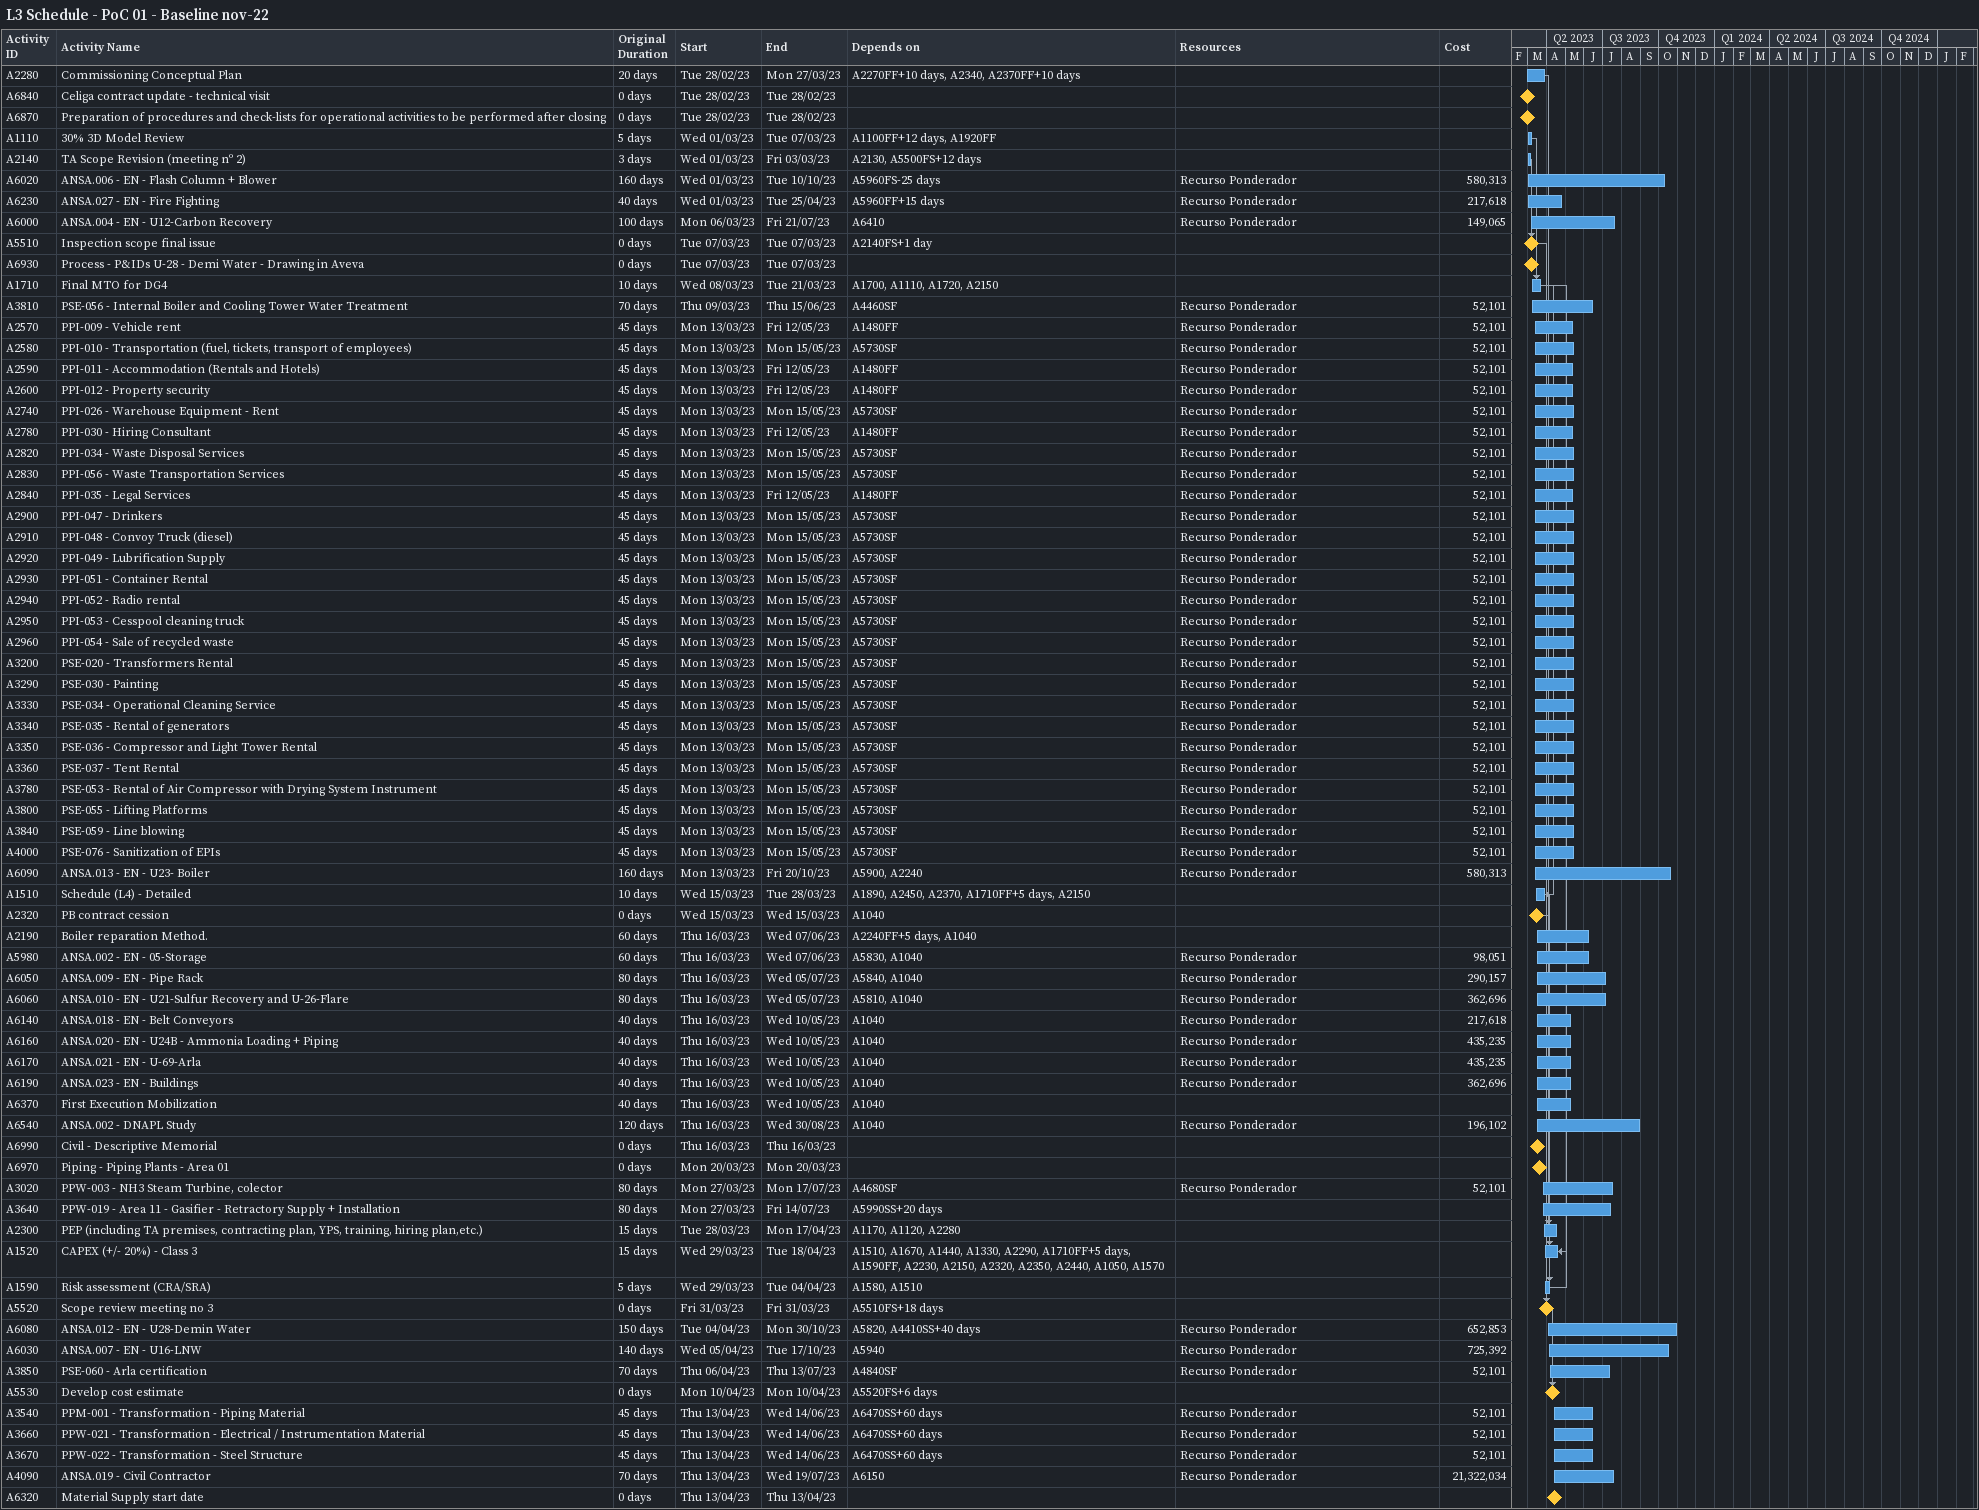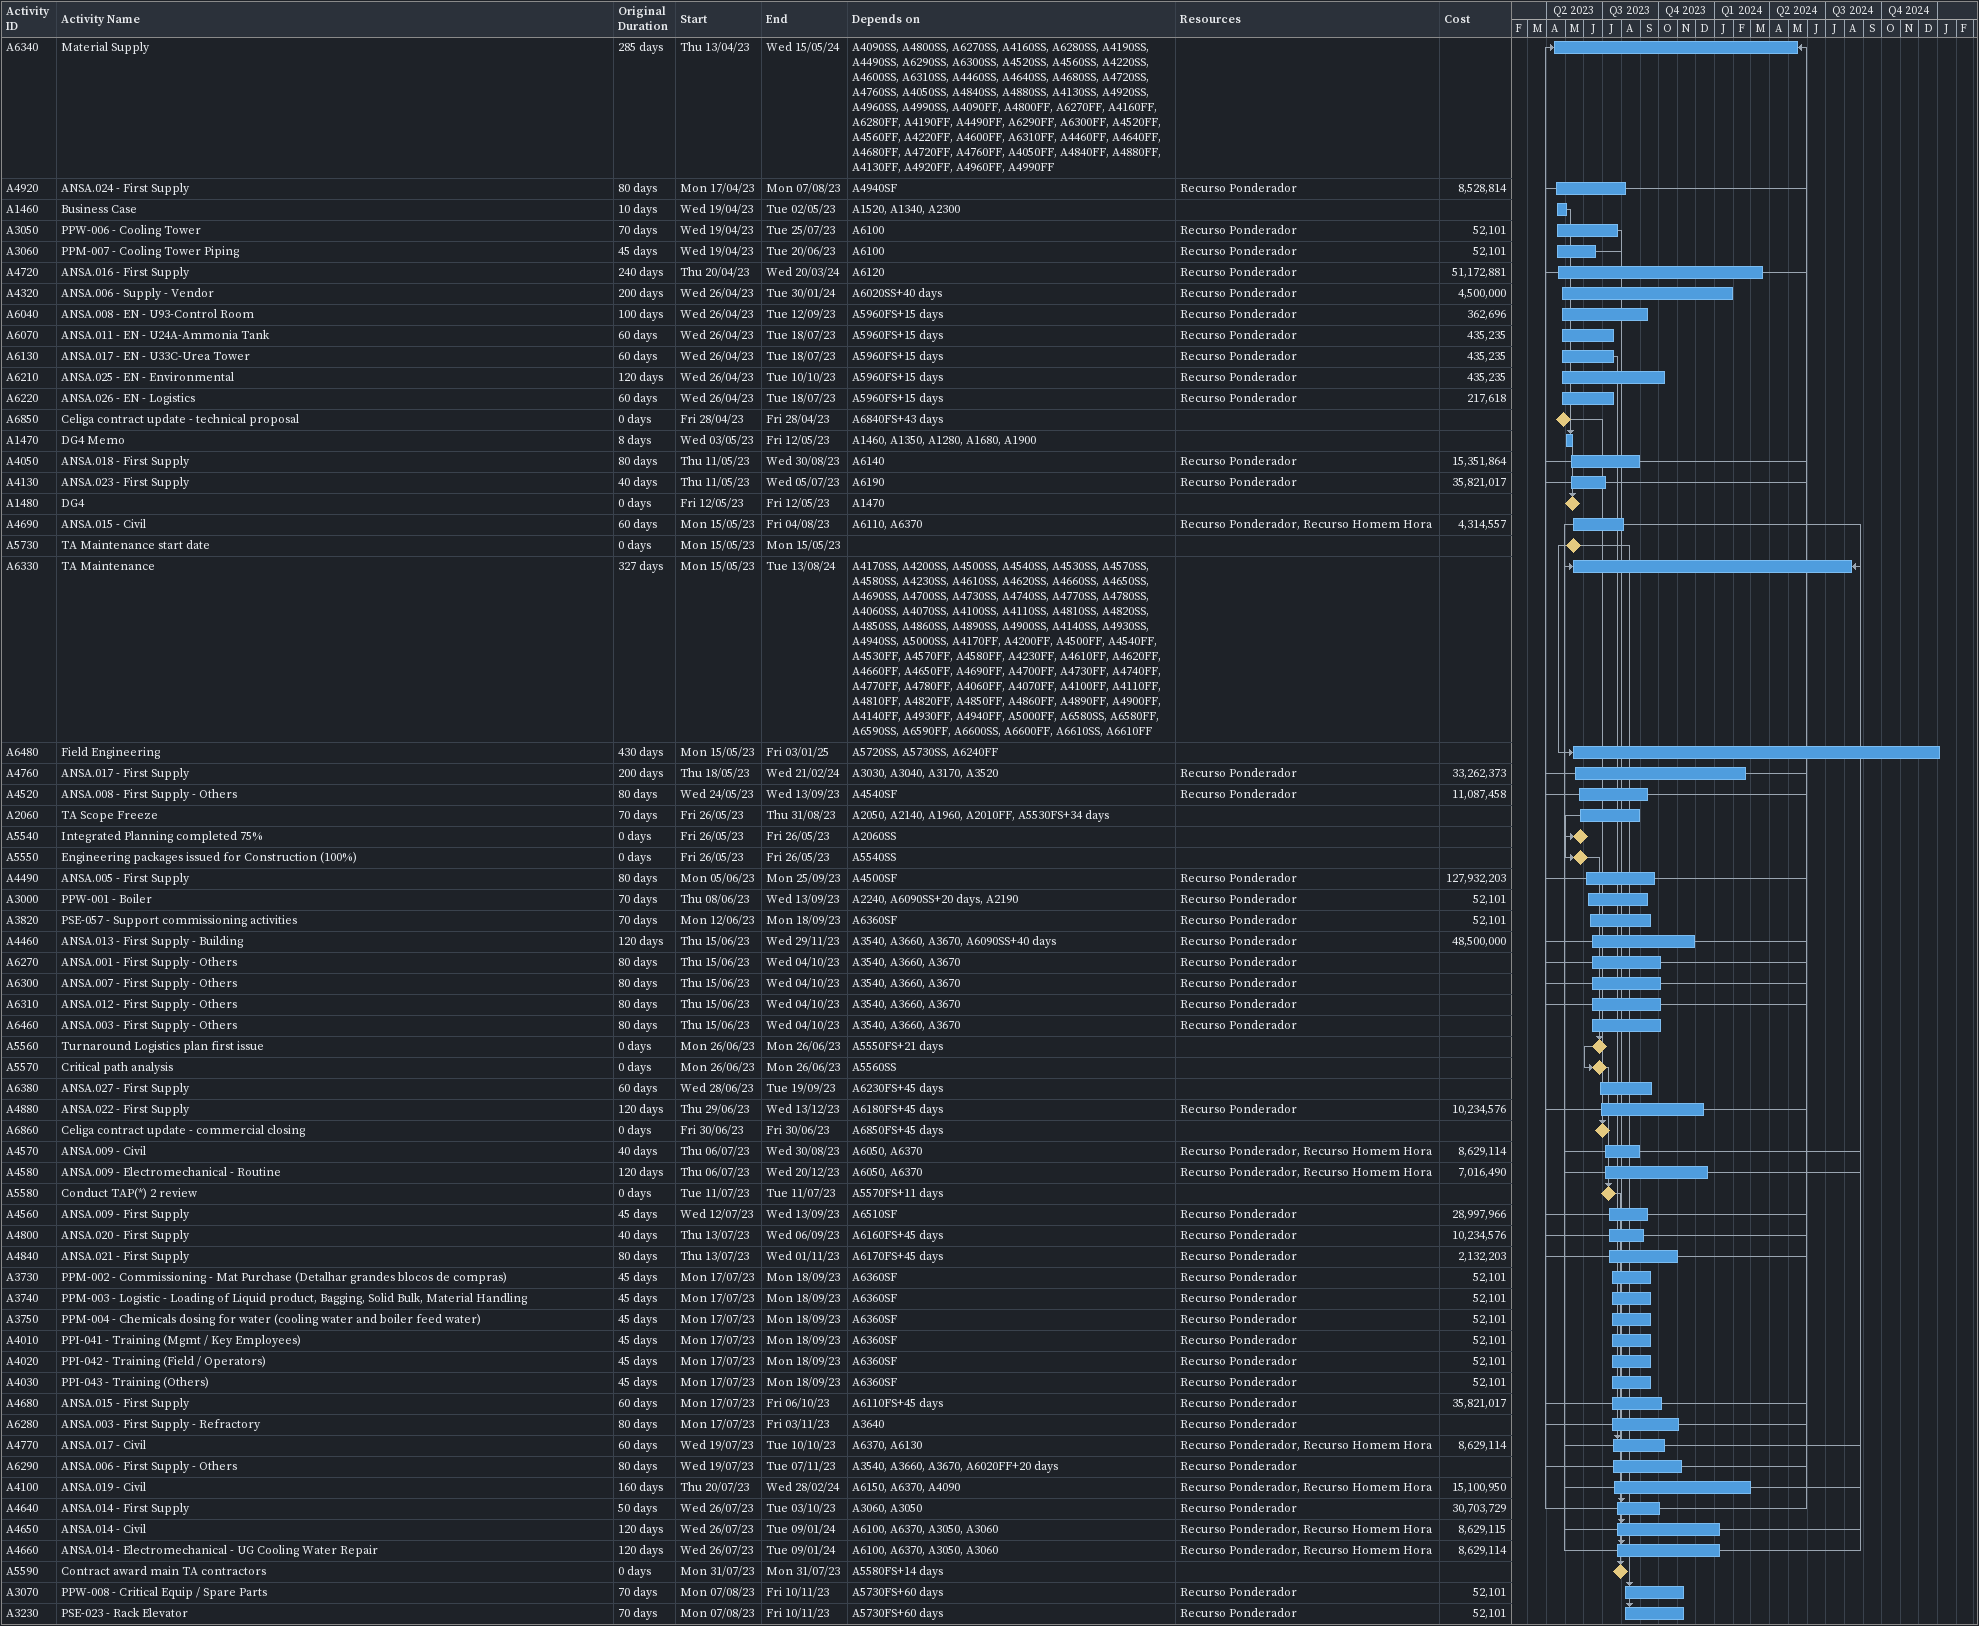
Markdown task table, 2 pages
L3 Schedule - PoC 01 - Baseline nov-22

| ID | Task | Original duration | Start | Finish | Predecessors | Resources | Cost |
|---|---|---|---|---|---|---|---|
| A2280 | Commissioning Conceptual Plan | 20d | 2023-02-28 | 2023-03-27 | A2270FF+10d, A2340, A2370FF+10d |  |  |
| A6840 | Celiga contract update - technical visit | 0d | 2023-02-28 | 2023-02-28 |  |  |  |
| A6870 | Preparation of procedures and check-lists for operational activities to be performed after closing | 0d | 2023-02-28 | 2023-02-28 |  |  |  |
| A1110 | 30% 3D Model Review | 5d | 2023-03-01 | 2023-03-07 | A1100FF+12d, A1920FF |  |  |
| A2140 | TA Scope Revision (meeting nº 2) | 3d | 2023-03-01 | 2023-03-03 | A2130, A5500FS+12d |  |  |
| A6020 | ANSA.006 - EN - Flash Column + Blower | 160d | 2023-03-01 | 2023-10-10 | A5960FS-25d | Recurso Ponderador | 580313 |
| A6230 | ANSA.027 - EN - Fire Fighting | 40d | 2023-03-01 | 2023-04-25 | A5960FF+15d | Recurso Ponderador | 217618 |
| A6000 | ANSA.004 - EN - U12-Carbon Recovery | 100d | 2023-03-06 | 2023-07-21 | A6410 | Recurso Ponderador | 149065 |
| A5510 | Inspection scope final issue | 0d | 2023-03-07 | 2023-03-07 | A2140FS+1d |  |  |
| A6930 | Process - P&IDs U-28 - Demi Water - Drawing in Aveva | 0d | 2023-03-07 | 2023-03-07 |  |  |  |
| A1710 | Final MTO for DG4 | 10d | 2023-03-08 | 2023-03-21 | A1700, A1110, A1720, A2150 |  |  |
| A3810 | PSE-056 - Internal Boiler and Cooling Tower Water Treatment | 70d | 2023-03-09 | 2023-06-15 | A4460SF | Recurso Ponderador | 52101 |
| A2570 | PPI-009 - Vehicle rent | 45d | 2023-03-13 | 2023-05-12 | A1480FF | Recurso Ponderador | 52101 |
| A2580 | PPI-010 - Transportation (fuel, tickets, transport of employees) | 45d | 2023-03-13 | 2023-05-15 | A5730SF | Recurso Ponderador | 52101 |
| A2590 | PPI-011 - Accommodation (Rentals and Hotels) | 45d | 2023-03-13 | 2023-05-12 | A1480FF | Recurso Ponderador | 52101 |
| A2600 | PPI-012 - Property security | 45d | 2023-03-13 | 2023-05-12 | A1480FF | Recurso Ponderador | 52101 |
| A2740 | PPI-026 - Warehouse Equipment - Rent | 45d | 2023-03-13 | 2023-05-15 | A5730SF | Recurso Ponderador | 52101 |
| A2780 | PPI-030 - Hiring Consultant | 45d | 2023-03-13 | 2023-05-12 | A1480FF | Recurso Ponderador | 52101 |
| A2820 | PPI-034 - Waste Disposal Services | 45d | 2023-03-13 | 2023-05-15 | A5730SF | Recurso Ponderador | 52101 |
| A2830 | PPI-056 - Waste Transportation Services | 45d | 2023-03-13 | 2023-05-15 | A5730SF | Recurso Ponderador | 52101 |
| A2840 | PPI-035 - Legal Services | 45d | 2023-03-13 | 2023-05-12 | A1480FF | Recurso Ponderador | 52101 |
| A2900 | PPI-047 - Drinkers | 45d | 2023-03-13 | 2023-05-15 | A5730SF | Recurso Ponderador | 52101 |
| A2910 | PPI-048 - Convoy Truck (diesel) | 45d | 2023-03-13 | 2023-05-15 | A5730SF | Recurso Ponderador | 52101 |
| A2920 | PPI-049 - Lubrification Supply | 45d | 2023-03-13 | 2023-05-15 | A5730SF | Recurso Ponderador | 52101 |
| A2930 | PPI-051 - Container Rental | 45d | 2023-03-13 | 2023-05-15 | A5730SF | Recurso Ponderador | 52101 |
| A2940 | PPI-052 - Radio rental | 45d | 2023-03-13 | 2023-05-15 | A5730SF | Recurso Ponderador | 52101 |
| A2950 | PPI-053 - Cesspool cleaning truck | 45d | 2023-03-13 | 2023-05-15 | A5730SF | Recurso Ponderador | 52101 |
| A2960 | PPI-054 - Sale of recycled waste | 45d | 2023-03-13 | 2023-05-15 | A5730SF | Recurso Ponderador | 52101 |
| A3200 | PSE-020 - Transformers Rental | 45d | 2023-03-13 | 2023-05-15 | A5730SF | Recurso Ponderador | 52101 |
| A3290 | PSE-030 - Painting | 45d | 2023-03-13 | 2023-05-15 | A5730SF | Recurso Ponderador | 52101 |
| A3330 | PSE-034 - Operational Cleaning Service | 45d | 2023-03-13 | 2023-05-15 | A5730SF | Recurso Ponderador | 52101 |
| A3340 | PSE-035 - Rental of generators | 45d | 2023-03-13 | 2023-05-15 | A5730SF | Recurso Ponderador | 52101 |
| A3350 | PSE-036 - Compressor and Light Tower Rental | 45d | 2023-03-13 | 2023-05-15 | A5730SF | Recurso Ponderador | 52101 |
| A3360 | PSE-037 - Tent Rental | 45d | 2023-03-13 | 2023-05-15 | A5730SF | Recurso Ponderador | 52101 |
| A3780 | PSE-053 - Rental of Air Compressor with Drying System Instrument | 45d | 2023-03-13 | 2023-05-15 | A5730SF | Recurso Ponderador | 52101 |
| A3800 | PSE-055 - Lifting Platforms | 45d | 2023-03-13 | 2023-05-15 | A5730SF | Recurso Ponderador | 52101 |
| A3840 | PSE-059 - Line blowing | 45d | 2023-03-13 | 2023-05-15 | A5730SF | Recurso Ponderador | 52101 |
| A4000 | PSE-076 - Sanitization of EPIs | 45d | 2023-03-13 | 2023-05-15 | A5730SF | Recurso Ponderador | 52101 |
| A6090 | ANSA.013 - EN - U23- Boiler | 160d | 2023-03-13 | 2023-10-20 | A5900, A2240 | Recurso Ponderador | 580313 |
| A1510 | Schedule (L4) - Detailed | 10d | 2023-03-15 | 2023-03-28 | A1890, A2450, A2370, A1710FF+5d, A2150 |  |  |
| A2320 | PB contract cession | 0d | 2023-03-15 | 2023-03-15 | A1040 |  |  |
| A2190 | Boiler reparation Method. | 60d | 2023-03-16 | 2023-06-07 | A2240FF+5d, A1040 |  |  |
| A5980 | ANSA.002 - EN - 05-Storage | 60d | 2023-03-16 | 2023-06-07 | A5830, A1040 | Recurso Ponderador | 98051 |
| A6050 | ANSA.009 - EN - Pipe Rack | 80d | 2023-03-16 | 2023-07-05 | A5840, A1040 | Recurso Ponderador | 290157 |
| A6060 | ANSA.010 - EN - U21-Sulfur Recovery and U-26-Flare | 80d | 2023-03-16 | 2023-07-05 | A5810, A1040 | Recurso Ponderador | 362696 |
| A6140 | ANSA.018 - EN - Belt Conveyors | 40d | 2023-03-16 | 2023-05-10 | A1040 | Recurso Ponderador | 217618 |
| A6160 | ANSA.020 - EN - U24B - Ammonia Loading + Piping | 40d | 2023-03-16 | 2023-05-10 | A1040 | Recurso Ponderador | 435235 |
| A6170 | ANSA.021 - EN - U-69-Arla | 40d | 2023-03-16 | 2023-05-10 | A1040 | Recurso Ponderador | 435235 |
| A6190 | ANSA.023 - EN - Buildings | 40d | 2023-03-16 | 2023-05-10 | A1040 | Recurso Ponderador | 362696 |
| A6370 | First Execution Mobilization | 40d | 2023-03-16 | 2023-05-10 | A1040 |  |  |
| A6540 | ANSA.002 - DNAPL Study | 120d | 2023-03-16 | 2023-08-30 | A1040 | Recurso Ponderador | 196102 |
| A6990 | Civil - Descriptive Memorial | 0d | 2023-03-16 | 2023-03-16 |  |  |  |
| A6970 | Piping - Piping Plants - Area 01 | 0d | 2023-03-20 | 2023-03-20 |  |  |  |
| A3020 | PPW-003 - NH3 Steam Turbine, colector | 80d | 2023-03-27 | 2023-07-17 | A4680SF | Recurso Ponderador | 52101 |
| A3640 | PPW-019 - Area 11 - Gasifier - Retractory Supply + Installation | 80d | 2023-03-27 | 2023-07-14 | A5990SS+20d |  |  |
| A2300 | PEP (including TA premises, contracting plan, YPS, training, hiring plan,etc.) | 15d | 2023-03-28 | 2023-04-17 | A1170, A1120, A2280 |  |  |
| A1520 | CAPEX (+/- 20%) - Class 3 | 15d | 2023-03-29 | 2023-04-18 | A1510, A1670, A1440, A1330, A2290, A1710FF+5d, A1590FF, A2230, A2150, A2320, A2350, A2440, A1050, A1570 |  |  |
| A1590 | Risk assessment (CRA/SRA) | 5d | 2023-03-29 | 2023-04-04 | A1580, A1510 |  |  |
| A5520 | Scope review meeting no 3 | 0d | 2023-03-31 | 2023-03-31 | A5510FS+18d |  |  |
| A6080 | ANSA.012 - EN - U28-Demin Water | 150d | 2023-04-04 | 2023-10-30 | A5820, A4410SS+40d | Recurso Ponderador | 652853 |
| A6030 | ANSA.007 - EN - U16-LNW | 140d | 2023-04-05 | 2023-10-17 | A5940 | Recurso Ponderador | 725392 |
| A3850 | PSE-060 - Arla certification | 70d | 2023-04-06 | 2023-07-13 | A4840SF | Recurso Ponderador | 52101 |
| A5530 | Develop cost estimate | 0d | 2023-04-10 | 2023-04-10 | A5520FS+6d |  |  |
| A3540 | PPM-001 - Transformation - Piping Material | 45d | 2023-04-13 | 2023-06-14 | A6470SS+60d | Recurso Ponderador | 52101 |
| A3660 | PPW-021 - Transformation - Electrical / Instrumentation Material | 45d | 2023-04-13 | 2023-06-14 | A6470SS+60d | Recurso Ponderador | 52101 |
| A3670 | PPW-022 - Transformation - Steel Structure | 45d | 2023-04-13 | 2023-06-14 | A6470SS+60d | Recurso Ponderador | 52101 |
| A4090 | ANSA.019 - Civil Contractor | 70d | 2023-04-13 | 2023-07-19 | A6150 | Recurso Ponderador | 21322034 |
| A6320 | Material Supply start date | 0d | 2023-04-13 | 2023-04-13 |  |  |  |
| A6340 | Material Supply | 285d | 2023-04-13 | 2024-05-15 | A4090SS, A4800SS, A6270SS, A4160SS, A6280SS, A4190SS, A4490SS, A6290SS, A6300SS, A4520SS, A4560SS, A4220SS, A4600SS, A6310SS, A4460SS, A4640SS, A4680SS, A4720SS, A4760SS, A4050SS, A4840SS, A4880SS, A4130SS, A4920SS, A4960SS, A4990SS, A4090FF, A4800FF, A6270FF, A4160FF, A6280FF, A4190FF, A4490FF, A6290FF, A6300FF, A4520FF, A4560FF, A4220FF, A4600FF, A6310FF, A4460FF, A4640FF, A4680FF, A4720FF, A4760FF, A4050FF, A4840FF, A4880FF, A4130FF, A4920FF, A4960FF, A4990FF |  |  |
| A4920 | ANSA.024 - First Supply | 80d | 2023-04-17 | 2023-08-07 | A4940SF | Recurso Ponderador | 8528814 |
| A1460 | Business Case | 10d | 2023-04-19 | 2023-05-02 | A1520, A1340, A2300 |  |  |
| A3050 | PPW-006 - Cooling Tower | 70d | 2023-04-19 | 2023-07-25 | A6100 | Recurso Ponderador | 52101 |
| A3060 | PPM-007 - Cooling Tower Piping | 45d | 2023-04-19 | 2023-06-20 | A6100 | Recurso Ponderador | 52101 |
| A4720 | ANSA.016 - First Supply | 240d | 2023-04-20 | 2024-03-20 | A6120 | Recurso Ponderador | 51172881 |
| A4320 | ANSA.006 - Supply - Vendor | 200d | 2023-04-26 | 2024-01-30 | A6020SS+40d | Recurso Ponderador | 4500000 |
| A6040 | ANSA.008 - EN - U93-Control Room | 100d | 2023-04-26 | 2023-09-12 | A5960FS+15d | Recurso Ponderador | 362696 |
| A6070 | ANSA.011 - EN - U24A-Ammonia Tank | 60d | 2023-04-26 | 2023-07-18 | A5960FS+15d | Recurso Ponderador | 435235 |
| A6130 | ANSA.017 - EN - U33C-Urea Tower | 60d | 2023-04-26 | 2023-07-18 | A5960FS+15d | Recurso Ponderador | 435235 |
| A6210 | ANSA.025 - EN - Environmental | 120d | 2023-04-26 | 2023-10-10 | A5960FS+15d | Recurso Ponderador | 435235 |
| A6220 | ANSA.026 - EN - Logistics | 60d | 2023-04-26 | 2023-07-18 | A5960FS+15d | Recurso Ponderador | 217618 |
| A6850 | Celiga contract update - technical proposal | 0d | 2023-04-28 | 2023-04-28 | A6840FS+43d |  |  |
| A1470 | DG4 Memo | 8d | 2023-05-03 | 2023-05-12 | A1460, A1350, A1280, A1680, A1900 |  |  |
| A4050 | ANSA.018 - First Supply | 80d | 2023-05-11 | 2023-08-30 | A6140 | Recurso Ponderador | 15351864 |
| A4130 | ANSA.023 - First Supply | 40d | 2023-05-11 | 2023-07-05 | A6190 | Recurso Ponderador | 35821017 |
| A1480 | DG4 | 0d | 2023-05-12 | 2023-05-12 | A1470 |  |  |
| A4690 | ANSA.015 - Civil | 60d | 2023-05-15 | 2023-08-04 | A6110, A6370 | Recurso Ponderador, Recurso Homem Hora | 4314557 |
| A5730 | TA Maintenance start date | 0d | 2023-05-15 | 2023-05-15 |  |  |  |
| A6330 | TA Maintenance | 327d | 2023-05-15 | 2024-08-13 | A4170SS, A4200SS, A4500SS, A4540SS, A4530SS, A4570SS, A4580SS, A4230SS, A4610SS, A4620SS, A4660SS, A4650SS, A4690SS, A4700SS, A4730SS, A4740SS, A4770SS, A4780SS, A4060SS, A4070SS, A4100SS, A4110SS, A4810SS, A4820SS, A4850SS, A4860SS, A4890SS, A4900SS, A4140SS, A4930SS, A4940SS, A5000SS, A4170FF, A4200FF, A4500FF, A4540FF, A4530FF, A4570FF, A4580FF, A4230FF, A4610FF, A4620FF, A4660FF, A4650FF, A4690FF, A4700FF, A4730FF, A4740FF, A4770FF, A4780FF, A4060FF, A4070FF, A4100FF, A4110FF, A4810FF, A4820FF, A4850FF, A4860FF, A4890FF, A4900FF, A4140FF, A4930FF, A4940FF, A5000FF, A6580SS, A6580FF, A6590SS, A6590FF, A6600SS, A6600FF, A6610SS, A6610FF |  |  |
| A6480 | Field Engineering | 430d | 2023-05-15 | 2025-01-03 | A5720SS, A5730SS, A6240FF |  |  |
| A4760 | ANSA.017 - First Supply | 200d | 2023-05-18 | 2024-02-21 | A3030, A3040, A3170, A3520 | Recurso Ponderador | 33262373 |
| A4520 | ANSA.008 - First Supply - Others | 80d | 2023-05-24 | 2023-09-13 | A4540SF | Recurso Ponderador | 11087458 |
| A2060 | TA Scope Freeze | 70d | 2023-05-26 | 2023-08-31 | A2050, A2140, A1960, A2010FF, A5530FS+34d |  |  |
| A5540 | Integrated Planning completed 75% | 0d | 2023-05-26 | 2023-05-26 | A2060SS |  |  |
| A5550 | Engineering packages issued for Construction (100%) | 0d | 2023-05-26 | 2023-05-26 | A5540SS |  |  |
| A4490 | ANSA.005 - First Supply | 80d | 2023-06-05 | 2023-09-25 | A4500SF | Recurso Ponderador | 127932203 |
| A3000 | PPW-001 - Boiler | 70d | 2023-06-08 | 2023-09-13 | A2240, A6090SS+20d, A2190 | Recurso Ponderador | 52101 |
| A3820 | PSE-057 - Support commissioning activities | 70d | 2023-06-12 | 2023-09-18 | A6360SF | Recurso Ponderador | 52101 |
| A4460 | ANSA.013 - First Supply - Building | 120d | 2023-06-15 | 2023-11-29 | A3540, A3660, A3670, A6090SS+40d | Recurso Ponderador | 48500000 |
| A6270 | ANSA.001 - First Supply - Others | 80d | 2023-06-15 | 2023-10-04 | A3540, A3660, A3670 | Recurso Ponderador |  |
| A6300 | ANSA.007 - First Supply - Others | 80d | 2023-06-15 | 2023-10-04 | A3540, A3660, A3670 | Recurso Ponderador |  |
| A6310 | ANSA.012 - First Supply - Others | 80d | 2023-06-15 | 2023-10-04 | A3540, A3660, A3670 | Recurso Ponderador |  |
| A6460 | ANSA.003 - First Supply - Others | 80d | 2023-06-15 | 2023-10-04 | A3540, A3660, A3670 | Recurso Ponderador |  |
| A5560 | Turnaround Logistics plan first issue | 0d | 2023-06-26 | 2023-06-26 | A5550FS+21d |  |  |
| A5570 | Critical path analysis | 0d | 2023-06-26 | 2023-06-26 | A5560SS |  |  |
| A6380 | ANSA.027 - First Supply | 60d | 2023-06-28 | 2023-09-19 | A6230FS+45d |  |  |
| A4880 | ANSA.022 - First Supply | 120d | 2023-06-29 | 2023-12-13 | A6180FS+45d | Recurso Ponderador | 10234576 |
| A6860 | Celiga contract update - commercial closing | 0d | 2023-06-30 | 2023-06-30 | A6850FS+45d |  |  |
| A4570 | ANSA.009 - Civil | 40d | 2023-07-06 | 2023-08-30 | A6050, A6370 | Recurso Ponderador, Recurso Homem Hora | 8629114 |
| A4580 | ANSA.009 - Electromechanical - Routine | 120d | 2023-07-06 | 2023-12-20 | A6050, A6370 | Recurso Ponderador, Recurso Homem Hora | 7016490 |
| A5580 | Conduct TAP(*) 2 review | 0d | 2023-07-11 | 2023-07-11 | A5570FS+11d |  |  |
| A4560 | ANSA.009 - First Supply | 45d | 2023-07-12 | 2023-09-13 | A6510SF | Recurso Ponderador | 28997966 |
| A4800 | ANSA.020 - First Supply | 40d | 2023-07-13 | 2023-09-06 | A6160FS+45d | Recurso Ponderador | 10234576 |
| A4840 | ANSA.021 - First Supply | 80d | 2023-07-13 | 2023-11-01 | A6170FS+45d | Recurso Ponderador | 2132203 |
| A3730 | PPM-002 - Commissioning - Mat Purchase (Detalhar grandes blocos de compras) | 45d | 2023-07-17 | 2023-09-18 | A6360SF | Recurso Ponderador | 52101 |
| A3740 | PPM-003 - Logistic - Loading of Liquid product, Bagging, Solid Bulk, Material Handling | 45d | 2023-07-17 | 2023-09-18 | A6360SF | Recurso Ponderador | 52101 |
| A3750 | PPM-004 - Chemicals dosing for water (cooling water and boiler feed water) | 45d | 2023-07-17 | 2023-09-18 | A6360SF | Recurso Ponderador | 52101 |
| A4010 | PPI-041 - Training (Mgmt / Key Employees) | 45d | 2023-07-17 | 2023-09-18 | A6360SF | Recurso Ponderador | 52101 |
| A4020 | PPI-042 - Training (Field / Operators) | 45d | 2023-07-17 | 2023-09-18 | A6360SF | Recurso Ponderador | 52101 |
| A4030 | PPI-043 - Training (Others) | 45d | 2023-07-17 | 2023-09-18 | A6360SF | Recurso Ponderador | 52101 |
| A4680 | ANSA.015 - First Supply | 60d | 2023-07-17 | 2023-10-06 | A6110FS+45d | Recurso Ponderador | 35821017 |
| A6280 | ANSA.003 - First Supply - Refractory | 80d | 2023-07-17 | 2023-11-03 | A3640 | Recurso Ponderador |  |
| A4770 | ANSA.017 - Civil | 60d | 2023-07-19 | 2023-10-10 | A6370, A6130 | Recurso Ponderador, Recurso Homem Hora | 8629114 |
| A6290 | ANSA.006 - First Supply - Others | 80d | 2023-07-19 | 2023-11-07 | A3540, A3660, A3670, A6020FF+20d | Recurso Ponderador |  |
| A4100 | ANSA.019 - Civil | 160d | 2023-07-20 | 2024-02-28 | A6150, A6370, A4090 | Recurso Ponderador, Recurso Homem Hora | 15100950 |
| A4640 | ANSA.014 - First Supply | 50d | 2023-07-26 | 2023-10-03 | A3060, A3050 | Recurso Ponderador | 30703729 |
| A4650 | ANSA.014 - Civil | 120d | 2023-07-26 | 2024-01-09 | A6100, A6370, A3050, A3060 | Recurso Ponderador, Recurso Homem Hora | 8629115 |
| A4660 | ANSA.014 - Electromechanical - UG Cooling Water Repair | 120d | 2023-07-26 | 2024-01-09 | A6100, A6370, A3050, A3060 | Recurso Ponderador, Recurso Homem Hora | 8629114 |
| A5590 | Contract award main TA contractors | 0d | 2023-07-31 | 2023-07-31 | A5580FS+14d |  |  |
| A3070 | PPW-008 - Critical Equip / Spare Parts | 70d | 2023-08-07 | 2023-11-10 | A5730FS+60d | Recurso Ponderador | 52101 |
| A3230 | PSE-023 - Rack Elevator | 70d | 2023-08-07 | 2023-11-10 | A5730FS+60d | Recurso Ponderador | 52101 |
